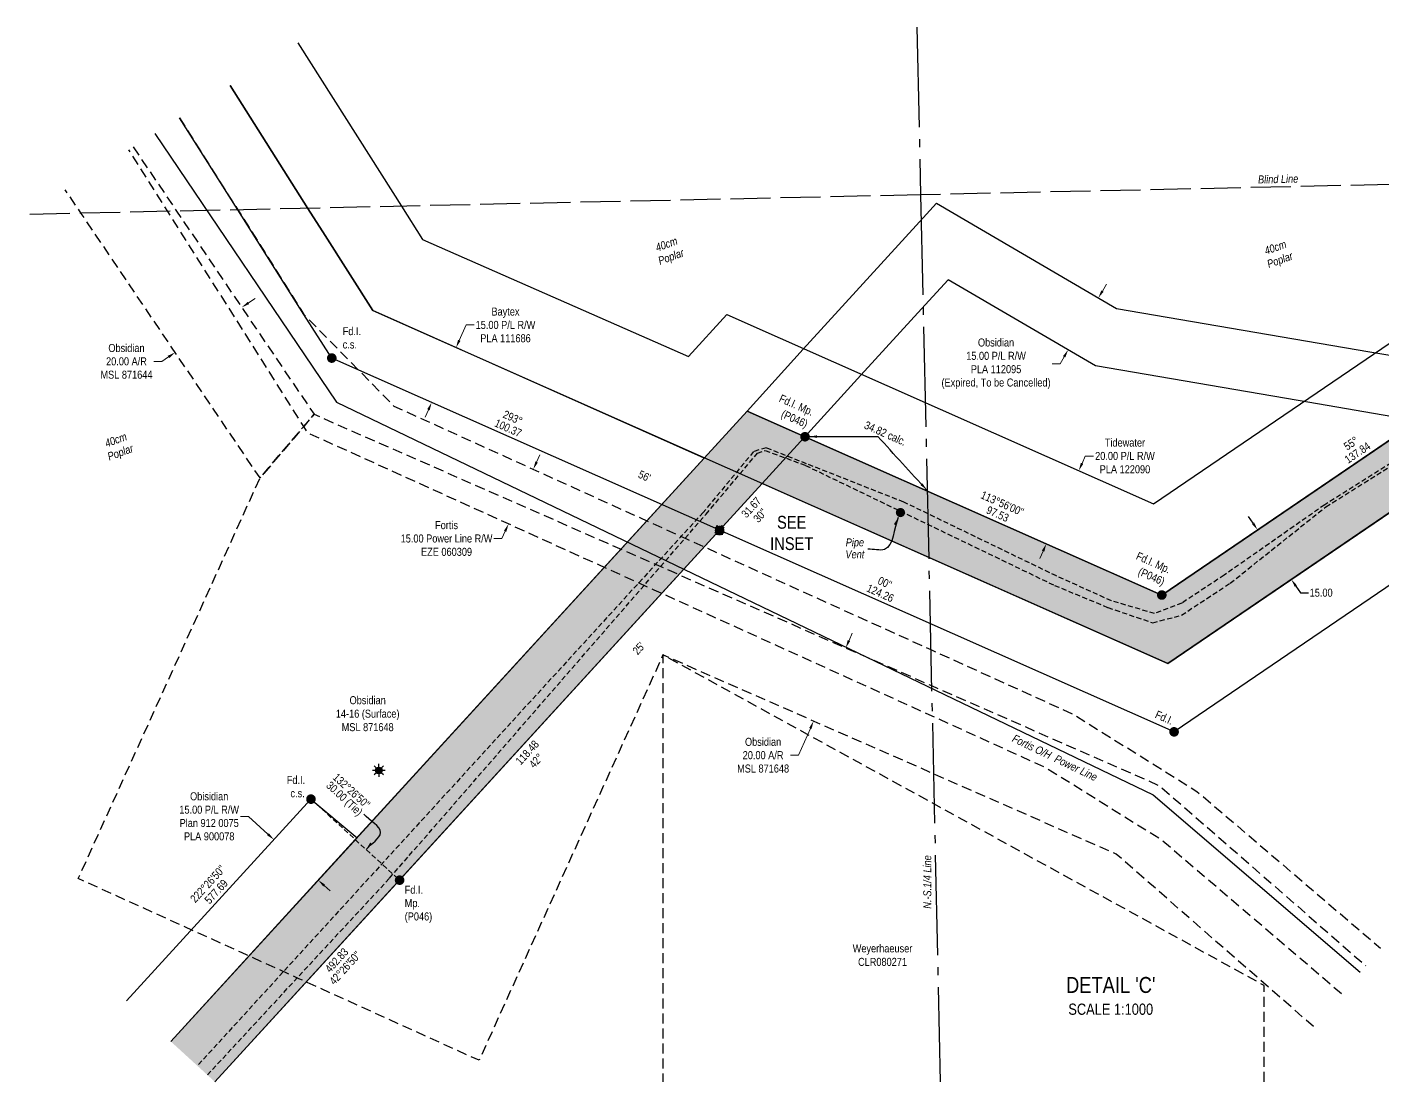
# Model space of a CAD drawing. Extents: x 603640 to 611240, y 5875768 to 5880939.
# Drawn here: x 608214 to 609907, y 5878684 to 5880001 of the extents above; entities that cross this region are included whole.
import ezdxf
from ezdxf.enums import TextEntityAlignment as Align

# ---------------------------------------------------------------- set-up
doc = ezdxf.new("R2010")
doc.units = 0
doc.header["$LTSCALE"] = 5
doc.header["$PDMODE"] = 34
doc.header["$PDSIZE"] = 0.03
for name, pattern in [('foc-ACCESSROAD', [3.75, 2.5, -1.25]), ('foc-FLOWLINE', [3.75, 2.5, -1.25]), ('foc-QUARTERLINE', [33, 25, -3, 2, -3]), ('foc-TIELINE', [1.875, 1.25, -0.625]), ('foc-UNSURVEYED', [12.5, 10, -2.5]), ('UG_PIPE', [1.875, 1.25, -0.625])]:
    doc.linetypes.add(name, pattern=pattern)
doc.layers.get('Defpoints').update_dxf_attribs({"color": 9})
for name, color, linetype in [('AS-PIPE-UG', 44, 'UG_PIPE'), ('AS-PIPE-UG-T', 44, 'Continuous'), ('AS-POWER', 104, 'foc-POWER'), ('AS-POWER-T', 104, 'Continuous'), ('C-RW', 13, 'Continuous'), ('C-WS', 13, 'foc-ACCESSROAD'), ('C-WS-S', 8, 'Continuous'), ('DETAIL-T', 7, 'Continuous'), ('F-EZE', 190, 'foc-FLOWLINE'), ('F-RW', 190, 'Continuous'), ('F-WS', 190, 'foc-ACCESSROAD'), ('L-BD', 7, 'Continuous'), ('L-MON', 1, 'Continuous'), ('L-QSEC', 8, 'foc-QUARTERLINE'), ('L-TIE', 7, 'foc-TIELINE'), ('L-USEC', 7, 'foc-UNSURVEYED'), ('P-PROPOSED', 10, 'Continuous'), ('P-PROPOSED-H', 21, 'Continuous'), ('P-TXT', 4, 'Continuous'), ('T-BUSH-T', 110, 'Continuous')]:
    doc.layers.add(name, color=color, linetype=linetype)
for name, color, linetype, lineweight in [('C-AR-T', 13, 'Continuous', 9), ('C-RW-T', 13, 'Continuous', 9), ('C-WS-T', 13, 'Continuous', 9), ('F-EZE-T', 190, 'Continuous', 9), ('F-RW-T', 190, 'Continuous', 9), ('F-WS-T', 190, 'Continuous', 9)]:
    doc.layers.add(name, color=color, linetype=linetype, lineweight=lineweight)
doc.styles.add('80CG', font='ARIALN.TTF', dxfattribs={"height": 10})
doc.styles.add('80L', font='ARIALN.TTF', dxfattribs={"height": 10})
doc.styles.add('80LS', font='ARIALNI.TTF', dxfattribs={"height": 10})
doc.styles.add('foc-LtypeFont', font='ARIALN.TTF', dxfattribs={"height": 7.35})
doc.linetypes.add('foc-POWER', pattern='A,6,-1,["P",foc-LtypeFont,S=0.2,R=0,X=-0.625,Y=-0.75],-1.24,4', length=12.24)
doc.dimstyles.new('Compass 5 000', dxfattribs={"dimscale": 5, "dimtxt": 9, "dimasz": 2, "dimexe": 0.2, "dimexo": 0.0625, "dimgap": 0.5, "dimtad": 0, "dimtih": 1, "dimtoh": 1, "dimzin": 0, "dimdsep": 46, "dimtxsty": '80CG', "dimcen": 0.1, "dimse1": 1, "dimse2": 1, "dimclrd": 256, "dimclrt": 256, "dimaunit": 1, "dimadec": 4, "dimazin": 0, "dimtfac": 0.06, "dimtofl": 0, "dimtmove": 0, "dimatfit": 1, "dimfxl": 0.2, "dimtolj": 1, "dimtzin": 0, "dimlwd": -1, "dimarcsym": 0})

# ---------------------------------------------------------------- blocks, each defined once
blk = doc.blocks.new('fdia')
at = {"color": 255, "const_width": 1}
blk.add_lwpolyline([(-0.5, 0, 1), (0.5, 0, 1)], format="xyb", close=True, dxfattribs=at)
blk = doc.blocks.new('Fdiaa')
blk.add_blockref('fdia', (0, 0))
blk = doc.blocks.new('fdib')
at = {"color": 1, "const_width": 1.6}
blk.add_lwpolyline([(-0.4, 0, 1), (0.4, 0, 1)], format="xyb", close=True, dxfattribs=at)
at = {"color": 1}
blk.add_circle((0, 0), 0.8, dxfattribs=at)
blk = doc.blocks.new('Fdibb')
blk.add_blockref('fdib', (0, 0))
blk = doc.blocks.new('fdicc')
for name in ['Fdibb', 'Fdiaa']:
    blk.add_blockref(name, (0, 0))
blk = doc.blocks.new('FDI')
blk.add_blockref('fdicc', (0, 0))
blk = doc.blocks.new('GAS')
h = blk.add_hatch(color=255)
h.dxf.hatch_style = 1
edge = h.paths.add_edge_path()
edge.add_arc((0, 0), 0.9, 0, 360)
for p, q in [((-0.81, 0), (-1.62, 0)), ((-0.57, 0.57), (-1.14, 1.14)), ((0, 0.81), (0, 1.62)), ((0.57, 0.57), (1.14, 1.14)), ((1.62, 0), (0.81, 0)), ((-0.57, -0.57), (-1.14, -1.14)), ((0, -0.81), (0, -1.62)), ((1.14, -1.14), (0.57, -0.57))]:
    blk.add_line(p, q)
blk.add_circle((0, 0), 0.8)
blk = doc.blocks.new('*D490')
at = {"layer": 'Defpoints', "color": 0, "transparency": 16777216}
for p in [(609749.3, 5879372.1), (609791.5, 5879310.1), (609793, 5879311.2)]:
    blk.add_point(p, dxfattribs=at)
at = {"layer": 'P-TXT', "transparency": 16777216}
for p, q in [((609745.2, 5879381.4), (609739.5, 5879389.7)), ((609798.6, 5879302.9), (609804.2, 5879294.6)), ((609804.2, 5879294.6), (609814.2, 5879294.6))]:
    blk.add_line(p, q, dxfattribs=at)
for points in [[(609746.5, 5879382.3), (609743.8, 5879380.5), (609750.8, 5879373.1)], [(609800, 5879303.8), (609797.2, 5879302), (609793, 5879311.2)]]:
    blk.add_solid(points, dxfattribs=at)
at = {"layer": 'P-TXT', "transparency": 16777216, "insert": (609830.2, 5879294.6), "char_height": 10, "attachment_point": 5, "style": '80CG'}
blk.add_mtext('\\A1;15.00', dxfattribs=at)
blk = doc.blocks.new('*D492')
at = {"layer": 'C-AR-T', "transparency": 16777216}
for p, q in [((609240.6, 5879234.8), (609244.6, 5879244)), ((609192.3, 5879125), (609177.6, 5879091.6)), ((609177.6, 5879091.6), (609167.6, 5879091.6))]:
    blk.add_line(p, q, dxfattribs=at)
for points in [[(609239, 5879235.5), (609242.1, 5879234.2), (609236.5, 5879225.7)], [(609190.8, 5879125.7), (609193.8, 5879124.4), (609196.3, 5879134.2)]]:
    blk.add_solid(points, dxfattribs=at)
at = {"layer": 'Defpoints', "color": 0, "transparency": 16777216}
for p in [(609220.2, 5879232.9), (609180, 5879141.4), (609196.3, 5879134.2)]:
    blk.add_point(p, dxfattribs=at)
at = {"layer": 'C-AR-T', "transparency": 16777216, "insert": (609133.3, 5879091.6), "char_height": 10, "attachment_point": 5, "style": '80CG'}
blk.add_mtext('\\A1;Obsidian\\P20.00 A/R\\PMSL 871648', dxfattribs=at)
blk = doc.blocks.new('*D493')
at = {"layer": 'C-RW-T', "transparency": 16777216}
for p, q in [((608490.7, 5879015.2), (608480.7, 5879015.2)), ((608515, 5878992.9), (608490.7, 5879015.2)), ((608585.1, 5878928.8), (608592.5, 5878922.1))]:
    blk.add_line(p, q, dxfattribs=at)
for points in [[(608516.2, 5878994.1), (608513.9, 5878991.6), (608522.4, 5878986.1)], [(608586.2, 5878930.1), (608584, 5878927.6), (608577.7, 5878935.6)]]:
    blk.add_solid(points, dxfattribs=at)
at = {"layer": 'Defpoints', "color": 0, "transparency": 16777216}
for p in [(608520.3, 5878983.8), (608522.4, 5878986.1), (608575.6, 5878933.3)]:
    blk.add_point(p, dxfattribs=at)
at = {"layer": 'C-RW-T', "transparency": 16777216, "insert": (608441.6, 5879015.2), "char_height": 10, "attachment_point": 5, "style": '80CG'}
blk.add_mtext('\\A1;Obisidian\\P15.00 P/L R/W\\PPlan 912 0075\\PPLA 900078', dxfattribs=at)
blk = doc.blocks.new('*D494')
at = {"layer": 'C-RW-T', "transparency": 16777216}
for p, q in [((609557, 5879671.5), (609562.1, 5879680.1)), ((609509.2, 5879589.4), (609504.2, 5879580.7)), ((609504.2, 5879580.7), (609494.2, 5879580.7))]:
    blk.add_line(p, q, dxfattribs=at)
for points in [[(609555.6, 5879672.3), (609558.5, 5879670.7), (609552, 5879662.9)], [(609507.8, 5879590.2), (609510.7, 5879588.5), (609514.2, 5879598)]]:
    blk.add_solid(points, dxfattribs=at)
at = {"layer": 'Defpoints', "color": 0, "transparency": 16777216}
for p in [(609557.7, 5879659.5), (609514.2, 5879598), (609520, 5879594.7)]:
    blk.add_point(p, dxfattribs=at)
at = {"layer": 'C-RW-T', "transparency": 16777216, "insert": (609424.2, 5879580.7), "char_height": 10, "attachment_point": 5, "style": '80CG'}
blk.add_mtext('\\A1;Obsidian\\P15.00 P/L R/W\\PPLA 112095\\P({\\A0;Expired, To be Cancelled})', dxfattribs=at)
blk = doc.blocks.new('*D495')
at = {"layer": 'Defpoints', "color": 0, "transparency": 16777216}
for p in [(608858.3, 5879443.3), (608815.4, 5879380.5), (608827.3, 5879375.1)]:
    blk.add_point(p, dxfattribs=at)
at = {"layer": 'F-EZE-T', "transparency": 16777216}
for p, q in [((608850.5, 5879457.9), (608854.6, 5879467)), ((608811.2, 5879371.4), (608807.1, 5879362.3)), ((608807.1, 5879362.3), (608797.1, 5879362.3))]:
    blk.add_line(p, q, dxfattribs=at)
for points in [[(608849, 5879458.6), (608852, 5879457.2), (608846.3, 5879448.8)], [(608809.7, 5879372.1), (608812.7, 5879370.7), (608815.4, 5879380.5)]]:
    blk.add_solid(points, dxfattribs=at)
at = {"layer": 'F-EZE-T', "transparency": 16777216, "insert": (608738, 5879362.3), "char_height": 10, "attachment_point": 5, "style": '80CG'}
blk.add_mtext('\\A1;Fortis\\P15.00 Power Line R/W\\PEZE 060309', dxfattribs=at)
blk = doc.blocks.new('*D496')
at = {"layer": 'C-AR-T', "transparency": 16777216}
for p, q in [((608490.6, 5879656.6), (608498.9, 5879662.2)), ((608390.8, 5879589.2), (608382.6, 5879583.6)), ((608382.6, 5879583.6), (608372.6, 5879583.6))]:
    blk.add_line(p, q, dxfattribs=at)
for points in [[(608489.6, 5879658), (608491.5, 5879655.2), (608482.3, 5879651)], [(608389.9, 5879590.6), (608391.8, 5879587.8), (608399.1, 5879594.8)]]:
    blk.add_solid(points, dxfattribs=at)
at = {"layer": 'Defpoints', "color": 0, "transparency": 16777216}
for p in [(608477.1, 5879658.6), (608394, 5879602.4), (608399.1, 5879594.8)]:
    blk.add_point(p, dxfattribs=at)
at = {"layer": 'C-AR-T', "transparency": 16777216, "insert": (608338.3, 5879583.6), "char_height": 10, "attachment_point": 5, "style": '80CG'}
blk.add_mtext('\\A1;Obsidian\\P20.00 A/R\\PMSL 871644', dxfattribs=at)
blk = doc.blocks.new('*D497')
at = {"layer": 'Defpoints', "color": 0, "transparency": 16777216}
for p in [(608735.4, 5879607.2), (608749.9, 5879600.7), (608705, 5879538.8)]:
    blk.add_point(p, dxfattribs=at)
at = {"layer": 'F-RW-T', "transparency": 16777216}
for p, q in [((608753.9, 5879609.9), (608762.5, 5879629.1)), ((608762.5, 5879629.1), (608772.5, 5879629.1)), ((608715.3, 5879523.2), (608711.3, 5879514.1))]:
    blk.add_line(p, q, dxfattribs=at)
for points in [[(608752.4, 5879610.5), (608755.4, 5879609.2), (608749.9, 5879600.7)], [(608713.8, 5879523.9), (608716.9, 5879522.5), (608719.4, 5879532.3)]]:
    blk.add_solid(points, dxfattribs=at)
at = {"layer": 'F-RW-T', "transparency": 16777216, "insert": (608811.6, 5879629.1), "char_height": 10, "attachment_point": 5, "style": '80CG'}
blk.add_mtext('\\A1;Baytex\\P15.00 P/L R/W\\PPLA 111686', dxfattribs=at)
blk = doc.blocks.new('*D498')
at = {"layer": 'Defpoints', "color": 0, "transparency": 16777216}
for p in [(609527.6, 5879447.1), (609534.3, 5879444.1), (609493.8, 5879352.7)]:
    blk.add_point(p, dxfattribs=at)
at = {"layer": 'F-RW-T', "transparency": 16777216}
for p, q in [((609531.6, 5879456.2), (609535.7, 5879465.4)), ((609535.7, 5879465.4), (609545.7, 5879465.4)), ((609483, 5879346.6), (609478.9, 5879337.4))]:
    blk.add_line(p, q, dxfattribs=at)
for points in [[(609530.1, 5879456.9), (609533.1, 5879455.5), (609527.6, 5879447.1)], [(609481.4, 5879347.2), (609484.5, 5879345.9), (609487, 5879355.7)]]:
    blk.add_solid(points, dxfattribs=at)
at = {"layer": 'F-RW-T', "transparency": 16777216, "insert": (609585.2, 5879465.4), "char_height": 10, "attachment_point": 5, "style": '80CG'}
blk.add_mtext('\\A1;Tidewater\\P20.00 P/L R/W\\PPLA 122090', dxfattribs=at)
blk = doc.blocks.new('TEMP')
h = blk.add_hatch(color=255)
h.dxf.hatch_style = 1
h.paths.add_polyline_path([(0, 0.25), (-0.67, 1.15), (-0.67, 0.67), (-1.15, 0.67), (-0.25, 0), (-1.15, -0.67), (-0.67, -0.67), (-0.67, -1.15), (0, -0.25), (0.67, -1.15), (0.67, -0.67), (1.15, -0.67), (0.25, 0), (1.15, 0.67), (0.67, 0.67), (0.67, 1.15)])
h.paths.add_polyline_path([(0.57, 0.85), (0.57, 0.57), (0.85, 0.57), (0.08, 0), (0.85, -0.57), (0.57, -0.57), (0.57, -0.85), (0, -0.08), (-0.57, -0.85), (-0.57, -0.57), (-0.85, -0.57), (-0.08, 0), (-0.85, 0.57), (-0.57, 0.57), (-0.57, 0.85), (0, 0.08)], flags=16)
h = blk.add_hatch(color=1)
h.dxf.hatch_style = 1
h.paths.add_polyline_path([(0, 0.08), (-0.57, 0.85), (-0.57, 0.57), (-0.85, 0.57), (-0.08, 0), (-0.85, -0.57), (-0.57, -0.57), (-0.57, -0.85), (0, -0.08), (0.57, -0.85), (0.57, -0.57), (0.85, -0.57), (0.08, 0), (0.85, 0.57), (0.57, 0.57), (0.57, 0.85)])
at = {"color": 1}
for p, q in [((-0.08, 0), (0.08, 0)), ((0, 0.08), (0, -0.08))]:
    blk.add_line(p, q, dxfattribs=at)
at = {"color": 255, "flags": 128}
blk.add_lwpolyline([(-0.25, 0), (-1.15, 0.67), (-0.67, 0.67), (-0.67, 1.15), (0, 0.25), (0.67, 1.15), (0.67, 0.67), (1.15, 0.67), (0.25, 0), (1.15, -0.67), (0.67, -0.67), (0.67, -1.15), (0, -0.25), (-0.67, -1.15), (-0.67, -0.67), (-1.15, -0.67)], close=True, dxfattribs=at)
at = {"color": 1, "flags": 128}
blk.add_lwpolyline([(-0.08, 0), (-0.85, 0.57), (-0.57, 0.57), (-0.57, 0.85), (0, 0.08), (0.57, 0.85), (0.57, 0.57), (0.85, 0.57), (0.08, 0), (0.85, -0.57), (0.57, -0.57), (0.57, -0.85), (0, -0.08), (-0.57, -0.85), (-0.57, -0.57), (-0.85, -0.57)], close=True, dxfattribs=at)

msp = doc.modelspace()

# ---------------------------------------------------------------- hatches: boundary and pattern name
at = {"layer": 'AS-PIPE-UG'}
h = msp.add_hatch(color=256, dxfattribs=at)
h.dxf.hatch_style = 1
edge = h.paths.add_edge_path()
edge.add_arc((609304.83, 5879394.767), 5.789, 0, 360)
at = {"layer": 'P-PROPOSED-H'}
h = msp.add_hatch(color=256, dxfattribs=at)
h.dxf.hatch_style = 1
h.paths.add_polyline_path([(609132.302, 5879431.13), (609638.877, 5879206.292), (610329.45, 5879676.232), (610283.505, 5879735.647), (609631.175, 5879291.732), (609113.377, 5879521.55), (608624.041, 5878986.117), (608393.537, 5878734.099), (608448.857, 5878683.502), (608679.37, 5878935.532)])

# ---------------------------------------------------------------- linework, layer by layer
at = {"layer": 'AS-PIPE-UG'}
for points in [[(610326.05, 5879749.387), (610256.12, 5879704.472), (610240.715, 5879687.867), (610208.285, 5879643.532), (610123.915, 5879587.182), (609834.685, 5879404.477), (609709.095, 5879316.572), (609656.22, 5879281.672), (609622.155, 5879268.522), (609568.18, 5879284.547), (609499.615, 5879315.522), (609309.135, 5879407.752), (609187.375, 5879455.687), (609137.15, 5879475.662), (609121.5, 5879470.902), (609058.475, 5879394.972), (608426.893, 5878703.59)], [(608439.384, 5878692.166), (608666.935, 5878938.097), (609062.05, 5879392.732), (609126.175, 5879468.977), (609136.035, 5879472.372), (609186.25, 5879453.627), (609497.155, 5879303.822), (609563.875, 5879276.167), (609619.795, 5879256.977), (609655.795, 5879266.567), (609716.645, 5879306.562), (609836.185, 5879401.907), (610125.92, 5879583.607), (610207.275, 5879637.252), (610255.42, 5879668.682), (610321.68, 5879708.467)]]:
    msp.add_lwpolyline(points, dxfattribs=at)
at = {"layer": 'AS-POWER', "flags": 128}
msp.add_lwpolyline([(608373.534, 5879868.46), (608600.65, 5879532.47), (609620.309, 5879042.233), (609879.089, 5878820.762)], dxfattribs=at)
at = {"layer": 'C-RW'}
for points in [[(608393.537, 5878734.099), (609059.69, 5879462.805), (609113.377, 5879521.55), (609183.451, 5879598.767), (609333.368, 5879762.747), (609349.764, 5879781.376), (609574.495, 5879649.693), (609891.155, 5879595.441), (610040.806, 5879570.488), (610283.505, 5879735.647), (610329.45, 5879676.232), (610058.138, 5879491.602), (609943.869, 5879510.355), (609801.461, 5879534.751), (609548.488, 5879578.091), (609364.212, 5879685.374), (609335.766, 5879654.26), (609255.462, 5879566.422), (609184.407, 5879488.704), (609132.302, 5879431.13), (608448.857, 5878683.502)], [(608338.24, 5878784.675), (608568.715, 5879036.772), (608626.277, 5878988.564), (608393.537, 5878734.099)]]:
    msp.add_lwpolyline(points, dxfattribs=at)
at = {"layer": 'C-WS', "flags": 128}
for points in [[(608346.685, 5879851.465), (608400.988, 5879771.185), (608572.621, 5879517.48), (608559.757, 5879502.35), (608505.074, 5879438.013), (608281.725, 5879768.558), (608261.95, 5879797.83)], [(609820.758, 5878752.516), (609574.341, 5878968.062), (609346.068, 5879068.389), (609008.251, 5879216.863), (608778.561, 5878710.467), (608553.741, 5878812.447), (608481.87, 5878845.046), (608410.077, 5878877.614), (608278.046, 5878937.501), (608505.074, 5879438.013), (608559.757, 5879502.35), (608572.621, 5879517.48), (608938.142, 5879356.826), (609018.879, 5879321.342), (609343.621, 5879178.615), (609628.563, 5879053.389), (609885.815, 5878828.632)]]:
    msp.add_lwpolyline(points, dxfattribs=at)
at = {"layer": 'F-EZE', "flags": 128}
for points in [[(608404.508, 5879888.066), (608477.371, 5879772.866), (608559.984, 5879642.241), (608615.573, 5879585.545), (608672.184, 5879527.801), (608971.285, 5879392.069), (609050.617, 5879356.07), (609342.624, 5879223.56), (609520.645, 5879142.776), (609675.147, 5879046.393), (609904.436, 5878850.418)], [(609855.722, 5878793.424), (609630.702, 5878985.749), (609485.165, 5879076.55), (609344.47, 5879140.395), (608997.429, 5879297.875), (608917.016, 5879334.36), (608564.955, 5879494.129), (608559.757, 5879502.35), (608389.889, 5879770.938), (608341.164, 5879847.97)]]:
    msp.add_lwpolyline(points, dxfattribs=at)
at = {"layer": 'F-RW'}
for points in [[(608552.434, 5879981.699), (608670.968, 5879794.433), (608681.761, 5879777.367), (608707.947, 5879736.016), (609040.348, 5879589.812), (609088.145, 5879642.111), (609620.906, 5879405.651), (610222.245, 5879814.866), (610228.999, 5879806.132), (610274.998, 5879746.648), (610320.83, 5879687.379), (610366.799, 5879627.933), (610648.59, 5879268.287)], [(610567.474, 5879204.357), (610200.7, 5879679.392), (609631.175, 5879291.732), (609113.377, 5879521.55), (609059.69, 5879462.805), (608645.862, 5879647.03), (608586.428, 5879740.922), (608564.974, 5879774.793), (608467.891, 5879928.186)], [(608467.891, 5879928.186), (608564.974, 5879774.793), (608586.428, 5879740.922), (608645.862, 5879647.03), (609638.877, 5879206.292), (610658.772, 5879900.337), (610709.902, 5879837.451), (610721.989, 5879822.159), (610757.385, 5879779.182), (610967.398, 5879519.733)], [(610908.75, 5879473.477), (610701.719, 5879728.71), (610654.482, 5879787.064), (610643.994, 5879799.601), (609646.579, 5879120.853), (608594.674, 5879587.729), (608559.984, 5879642.241), (608477.371, 5879772.866), (608404.508, 5879888.066)]]:
    msp.add_lwpolyline(points, dxfattribs=at)
at = {"layer": 'F-WS', "flags": 128}
msp.add_lwpolyline([(609759.007, 5878683.502), (609759.007, 5878803.964), (609008.251, 5879216.863), (609008.251, 5878683.502)], dxfattribs=at)
at = {"layer": 'L-QSEC', "flags": 128}
for points in [[(609325.37, 5880001.205), (609330.019, 5879791.653)], [(609330.019, 5879791.653), (609354.607, 5878683.502)]]:
    msp.add_lwpolyline(points, dxfattribs=at)
at = {"layer": 'L-TIE'}
msp.add_line((608568.715, 5879036.747), (608679.37, 5878935.532), dxfattribs=at)
at = {"layer": 'L-USEC', "flags": 128}
for points in [[(611166.881, 5879832.007), (609330.019, 5879791.652)], [(609330.019, 5879791.652), (608214.235, 5879767.139)]]:
    msp.add_lwpolyline(points, dxfattribs=at)

# ---------------------------------------------------------------- block references
at = {"layer": 'C-WS-S', "xscale": 4.99790845, "yscale": 4.99790845, "zscale": 4.99790845}
msp.add_blockref('GAS', (608653.429, 5879072.653), dxfattribs=at)
at = {"layer": 'L-MON'}
for name, p, xscale, yscale, zscale in [('FDI', (608594.674, 5879587.729), 4.99790845, 4.99790845, 4.99790845), ('FDI', (609185.63, 5879489.482), 4.99790845, 4.99790845, 4.99790845), ('FDI', (609078.995, 5879372.327), 4.99790845, 4.99790845, 4.99790845), ('TEMP', (609078.973, 5879372.778), 5, 5, 5), ('FDI', (609631.175, 5879291.732), 4.99790845, 4.99790845, 4.99790845), ('FDI', (609646.53, 5879120.792), 4.99790845, 4.99790845, 4.99790845), ('FDI', (608568.715, 5879036.772), 4.99790845, 4.99790845, 4.99790845), ('FDI', (608568.715, 5879036.747), 4.99790845, 4.99790845, 4.99790845), ('FDI', (608679.37, 5878935.532), 4.99790845, 4.99790845, 4.99790845)]:
    msp.add_blockref(name, p, dxfattribs=dict(at, xscale=xscale, yscale=yscale, zscale=zscale))

# ---------------------------------------------------------------- texts
at = {"layer": 'AS-POWER-T', "insert": (609447.307, 5879118.208), "char_height": 9.9958, "attachment_point": 1, "rotation": 334.322442, "style": '80L'}
msp.add_mtext_dynamic_manual_height_columns('\\pi0.32613;{\\fArial Narrow|b0|i1|c0|p34;Fortis O/H  Power Line}', width=115.63809, gutter_width=49.979, heights=[0], dxfattribs=at)
at = {"layer": 'C-WS-T', "insert": (608639.514, 5879165.342), "char_height": 9.99584, "width": 78.96209, "attachment_point": 2, "line_spacing_factor": 1.010437, "style": '80CG'}
msp.add_mtext('Obsidian\\P14-16 (Surface)\\PMSL 871648', dxfattribs=at)
at = {"layer": 'DETAIL-T', "color": 3, "attachment_point": 5, "style": '80CG'}
for s, insert, char_height, width in [('SEE\\PINSET', (609169.052, 5879369.155), 15.9933, 53.76915), ("DETAIL 'C'\\P{\\H0.7x;SCALE 1:1000}", (609567.444, 5878790.857), 19.96798, 176.65113)]:
    msp.add_mtext(s, dxfattribs=dict(at, insert=insert, char_height=char_height, width=width))
at = {"layer": 'F-WS-T', "insert": (609282.438, 5878855.274), "char_height": 9.99584, "width": 72.59366, "attachment_point": 2, "line_spacing_factor": 1.010437, "style": '80CG'}
msp.add_mtext('Weyerhaeuser\\PCLR080271', dxfattribs=at)
at = {"layer": 'L-BD', "style": '80L'}
for s, height, rotation, p in [('293°', 9.9958, 336.0665, (608820.769, 5879513.352)), ('100.37', 9.9958, 336.0665, (608814.99, 5879500.333)), ('34.82 calc.', 9.99582, 336.0665, (609286.027, 5879493.839)), ('55°', 9.9958, 34.2356, (609867.542, 5879481.296)), ('137.84', 9.9958, 34.2356, (609875.556, 5879469.52)), ("56'", 9.9958, 336.0665, (608985.201, 5879440.371)), ("113°56'00''", 9.99582, 336.0665, (609432.023, 5879406.096)), ('31.67', 9.9958, 47.5755, (609118.486, 5879401.202)), ("30''", 9.9958, 47.5755, (609129.553, 5879391.087)), ('97.53', 9.9958, 336.0665, (609426.245, 5879393.077)), ("00''", 9.9958, 336.0665, (609285.413, 5879307.125)), ('124.26', 9.9958, 336.0665, (609279.635, 5879294.106)), ("25'", 9.9958, 47.5755, (608978.031, 5879225.117)), ('118.48', 9.9958, 47.5755, (608838.769, 5879094.999)), ('42°', 9.9958, 47.5755, (608849.837, 5879084.884)), ("132°26'50''", 9.99582, 317.5512, (608619.386, 5879047.148)), ('30.00 (Tie)', 9.99582, 317.5512, (608609.772, 5879036.637)), ("222°26'50''", 9.99582, 47.5651, (608439.792, 5878930.856)), ('577.69', 9.9958, 47.5651, (608450.305, 5878921.245)), ('492.83', 9.9958, 47.5531, (608600.771, 5878835.526)), ("42°26'50''", 9.9958, 47.5531, (608611.282, 5878825.913))]:
    msp.add_text(s, height=height, rotation=rotation, dxfattribs=at).set_placement(p, align=Align.MIDDLE)
at = {"layer": 'L-MON', "attachment_point": 1, "style": '80L'}
for s, insert, char_height in [('Fd.I.\\Pc.s.', (608608.361, 5879626.349), 9.9916), ('\\pi1.0701;Fd.I.\\P\\pi5.6434;c.s.', (608537.423, 5879065.746), 9.99162), ('Fd.I.\\PMp.\\P(P046)', (608685.757, 5878928.517), 9.9916)]:
    msp.add_mtext_dynamic_manual_height_columns(s, width=22.03482, gutter_width=49.979, heights=[0], dxfattribs=dict(at, insert=insert, char_height=char_height))
at = {"layer": 'L-MON', "attachment_point": 1, "rotation": 336.066512, "style": '80L'}
for s, width, insert, char_height in [('\\pi1.0794;Fd.I. Mp.\\P\\pi11.344;(P046)', 44.3106, (609155.355, 5879543.217), 9.99162), ('\\pi1.0794;Fd.I. Mp.\\P\\pi11.344;(P046)', 44.3106, (609601.159, 5879346.353), 9.99162), ('Fd.I.', 22.03482, (609625.9, 5879147.814), 9.9916)]:
    msp.add_mtext_dynamic_manual_height_columns(s, width=width, gutter_width=49.979, heights=[0], dxfattribs=dict(at, insert=insert, char_height=char_height))
at = {"layer": 'L-QSEC', "style": '80LS'}
msp.add_text('N.-S.1/4 Line', height=9.9839, rotation=90.099446, dxfattribs=at).set_placement((609338.113, 5878933.209), align=Align.MIDDLE)
at = {"layer": 'L-USEC', "style": '80LS'}
msp.add_text('Blind Line', height=9.9839, rotation=1.258562, dxfattribs=at).set_placement((609776.455, 5879811.561), align=Align.MIDDLE)
at = {"layer": 'T-BUSH-T', "linetype": 'Continuous', "char_height": 9.99157, "width": 34.17759, "attachment_point": 2, "rotation": 20, "style": '80LS'}
for insert in [(609010.904, 5879734.797), (609771.255, 5879730.798), (608323.281, 5879490.282)]:
    msp.add_mtext('40cm Poplar', dxfattribs=dict(at, insert=insert))

# ---------------------------------------------------------------- dimensions: what is measured, and where the dimension line sits
at = {"layer": 'C-AR-T'}
for base, p1, p2, angle, text, picture, middle in [((608399.123, 5879594.815), (608477.128, 5879658.637), (608393.967, 5879602.445), 214.046883, 'Obsidian\\P20.00 A/R\\PMSL 871644', '*D496', (608338.278, 5879583.617)), ((609196.341, 5879134.195), (609220.17, 5879232.873), (609179.964, 5879141.394), 246.273941, 'Obsidian\\P20.00 A/R\\PMSL 871648', '*D492', (609133.319, 5879091.592))]:
    dim = msp.add_linear_dim(base=base, p1=p1, p2=p2, angle=angle, text=text, dimstyle='Compass 5 000', dxfattribs=at)
    dim.commit()
    dim.dimension.update_dxf_attribs({"geometry": picture, "text_midpoint": middle, "dimtype": 161})
at = {"layer": 'C-RW-T'}
for base, p1, p2, angle, text, picture, middle in [((609514.245, 5879598.026), (609557.712, 5879659.527), (609519.968, 5879594.695), 239.792589, 'Obsidian\\P15.00 P/L R/W\\PPLA 112095\\P({\\A0;Expired, To be Cancelled})', '*D494', (609424.244, 5879580.742)), ((608522.418, 5878986.131), (608575.604, 5878933.262), (608520.304, 5878983.819), 137.565419, 'Obisidian\\P15.00 P/L R/W\\PPlan 912 0075\\PPLA 900078', '*D493', (608441.57, 5879015.169))]:
    dim = msp.add_linear_dim(base=base, p1=p1, p2=p2, angle=angle, text=text, dimstyle='Compass 5 000', dxfattribs=at)
    dim.commit()
    dim.dimension.update_dxf_attribs({"geometry": picture, "text_midpoint": middle, "dimtype": 161})
at = {"layer": 'F-EZE-T'}
dim = msp.add_aligned_dim(p1=(608858.3, 5879443.342), p2=(608827.317, 5879375.067), distance=-13.131, text='Fortis\\P15.00 Power Line R/W\\PEZE 060309', dimstyle='Compass 5 000', dxfattribs=at)
dim.commit()
dim.dimension.update_dxf_attribs({"geometry": '*D495', "text_midpoint": (608737.953, 5879362.281)})
at = {"layer": 'F-RW-T'}
for base, p1, p2, angle, text, picture, middle in [((608749.86, 5879600.734), (608704.952, 5879538.783), (608735.397, 5879607.172), 66.002686, 'Baytex\\P15.00 P/L R/W\\PPLA 111686', '*D497', (608811.584, 5879629.124)), ((609527.569, 5879447.077), (609493.775, 5879352.715), (609534.326, 5879444.078), 66.066512, 'Tidewater\\P20.00 P/L R/W\\PPLA 122090', '*D498', (609585.222, 5879465.358))]:
    dim = msp.add_linear_dim(base=base, p1=p1, p2=p2, angle=angle, text=text, dimstyle='Compass 5 000', dxfattribs=at)
    dim.commit()
    dim.dimension.update_dxf_attribs({"geometry": picture, "text_midpoint": middle, "dimtype": 161})
at = {"layer": 'P-TXT'}
dim = msp.add_linear_dim(base=(609792.973, 5879311.155), p1=(609749.302, 5879372.118), p2=(609791.479, 5879310.139), angle=304.235553, text='15.00', dimstyle='Compass 5 000', dxfattribs=at)
dim.commit()
dim.dimension.update_dxf_attribs({"geometry": '*D490', "text_midpoint": (609830.163, 5879294.621), "dimtype": 161})

# ---------------------------------------------------------------- leaders
at = {"layer": 'L-BD', "path_type": 1}
for points in [[(609190.82, 5879489.627), (609276.706, 5879489.607)], [(609337.85, 5879422.817), (609276.706, 5879489.607)], [(608637.46, 5878973.866), (608655.661, 5878994.932), (608634.687, 5879017.997)]]:
    msp.add_leader(points, dimstyle='Compass 5 000', override={"dimgap": 0.5, "dimtad": 0}, dxfattribs=at)

# ---------------------------------------------------------------- next in the draw order: texts
at = {"layer": 'AS-PIPE-UG-T', "insert": (609247.937, 5879349.981), "char_height": 9.98322, "attachment_point": 5, "line_spacing_factor": 0.900378, "style": '80L', "bg_fill": 2}
msp.add_mtext_dynamic_manual_height_columns('{\\fArial Narrow|b0|i1|c0|p34;Pipe Vent}', width=24.08052, gutter_width=49.979, heights=[0], dxfattribs=at)

# ---------------------------------------------------------------- next in the draw order: linework, layer by layer
at = {"layer": 'P-PROPOSED'}
msp.add_lwpolyline([(608393.537, 5878734.099), (608624.041, 5878986.117), (609113.377, 5879521.55), (609631.175, 5879291.732), (610283.505, 5879735.647), (610329.45, 5879676.232), (609638.877, 5879206.292), (609132.302, 5879431.13), (608679.37, 5878935.532), (608448.857, 5878683.502)], dxfattribs=at)

# ---------------------------------------------------------------- next in the draw order: leaders
at = {"layer": 'AS-PIPE-UG-T', "path_type": 1}
msp.add_leader([(609302.034, 5879388.586), (609284.869, 5879348.725), (609264.26, 5879349.183)], dimstyle='Compass 5 000', override={"dimgap": 0.5, "dimtad": 0}, dxfattribs=at)

doc.saveas('drawing.dxf')
